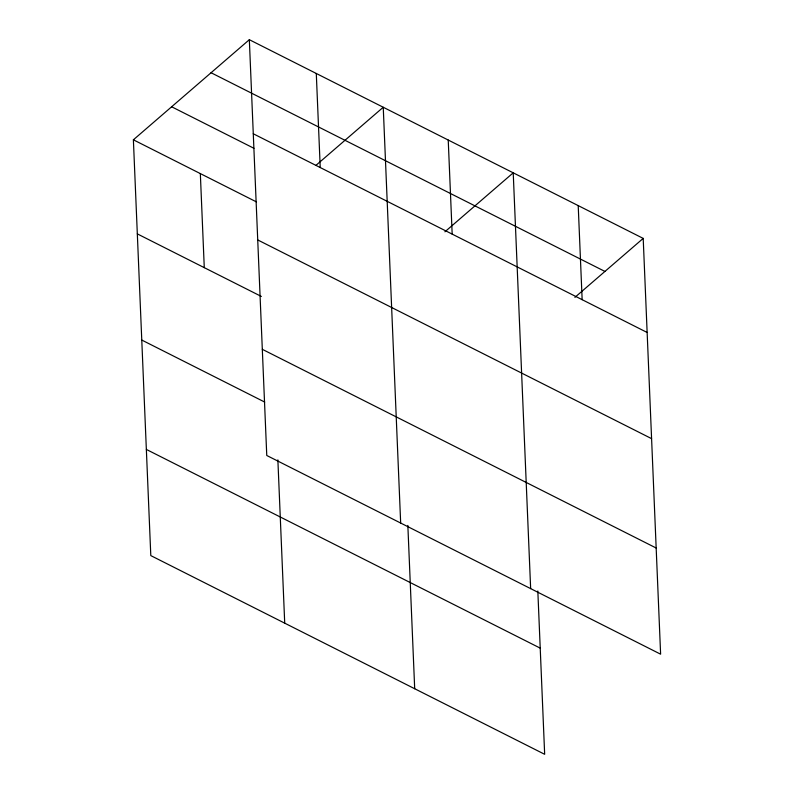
<?xml version="1.0" encoding="UTF-8"?>
<svg xmlns="http://www.w3.org/2000/svg" width="794" height="794" viewBox="0 0 794 794"><rect width="100%" height="100%" fill="white"/><g stroke="black" fill="none" stroke-linecap="round" stroke-linejoin="round"><path stroke-width="1.19" d="M537.826 591.004L544.664 754.3L150.8 555.601L133.382 139.813L249.336 39.7L643.2 238.399L660.618 654.187L266.764 455.488L249.336 39.7M315.883 165.42L383.244 107.259L400.672 523.048M444.918 231.798L513.222 172.824L530.65 588.612M574.896 297.363L643.2 238.399M211.065 72.74L604.929 271.429M253.276 133.769L647.14 332.468M171.643 106.773L253.971 148.309M133.382 139.813L256.313 201.835M257.722 239.937L651.586 438.635M137.322 233.883L261.355 296.45M262.308 349.32L656.172 548.019M141.769 340.05L264.71 402.072M146.354 449.434L540.218 648.132M578.211 205.606L582.151 299.675M448.233 140.042L452.173 234.111M407.848 525.439L414.696 688.735M316.29 73.475L320.23 167.544M277.87 459.865L284.718 623.161M200.336 173.588L204.276 267.657"/></g></svg>
